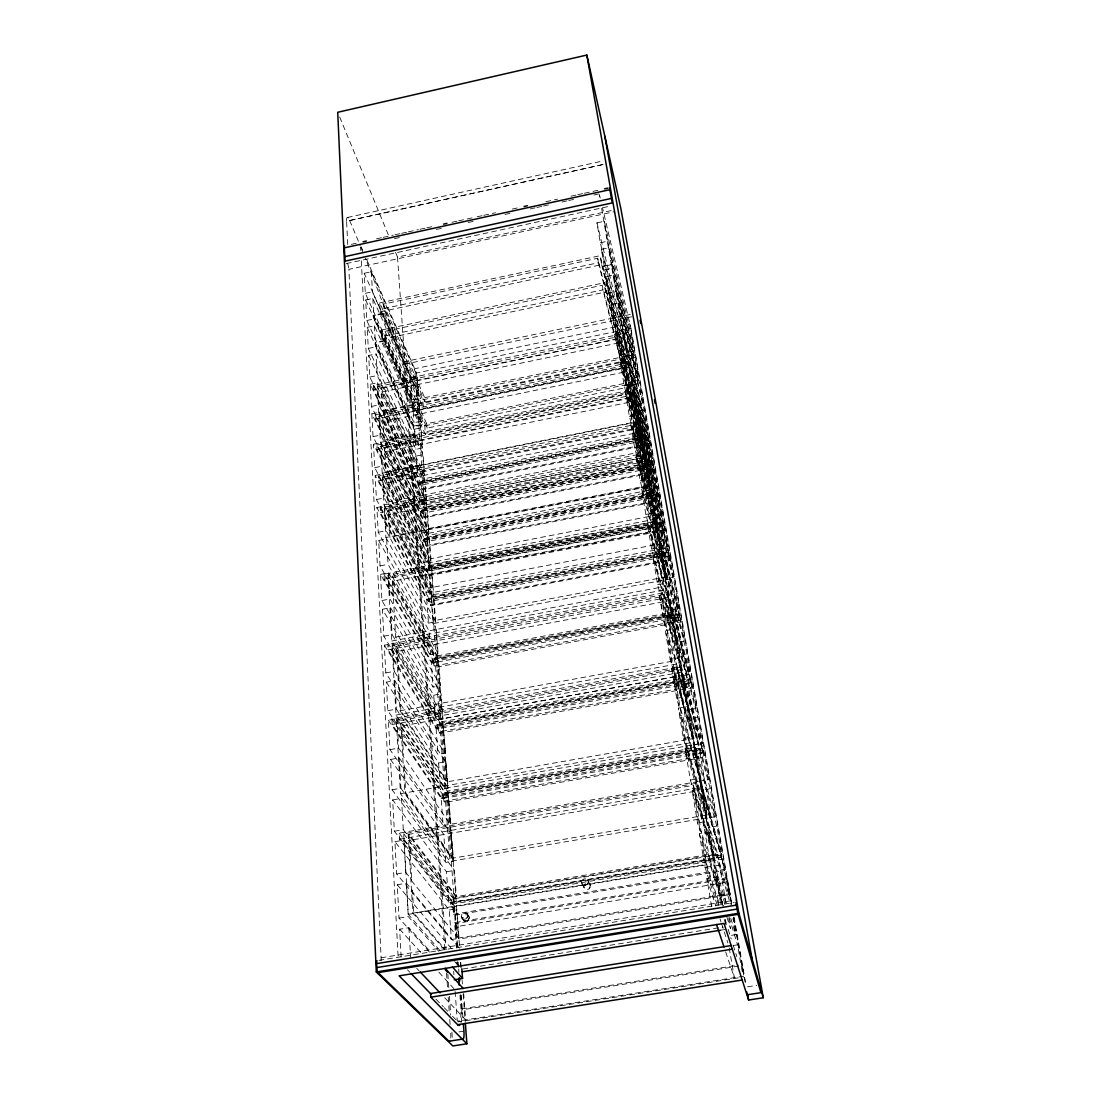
<?xml version="1.0" encoding="UTF-8"?>
<svg xmlns="http://www.w3.org/2000/svg" width="1101" height="1101" viewBox="0 0 1101 1101"><rect width="100%" height="100%" fill="white"/><g stroke="black" fill="none" stroke-linecap="round" stroke-linejoin="round"><path stroke-width="0.75" stroke-dasharray="5 3.75" d="M590.37 885.782L589.09 888.824A3.331 3.179 -40.7 0 1 584.218 887.929A3.331 3.179 -40.7 0 1 586.172 883.263A3.331 3.179 -40.7 0 1 590.37 885.782L588.14 881.529M467.705 916.321L467.746 915.468A3.399 3.124 -50.7 0 0 464.553 912.729A3.399 3.124 -50.7 0 0 461.305 915.963A3.399 3.124 -50.7 0 0 463.934 919.28L466.356 918.551L467.705 916.321L466.989 917.917M469.287 917.477A3.386 3.11 -50.9 0 0 464.622 915.22A3.386 3.11 -50.9 0 0 463.989 920.67L466.329 921.248L468.531 919.913L469.287 917.477L467.746 915.468M469.246 918.33L467.154 921M589.09 888.824L590.136 887.461M347.338 217.53L603.623 160.801M347.71 244.532L346.609 221.205L605.784 163.898M346.609 221.205A11.712 2.174 76.7 0 1 349.623 220.544L606.169 163.829M351.343 244.339L356.38 243.238M376.501 238.821L381.538 237.72M383.203 237.362L393.263 235.146M394.942 234.788L399.98 233.673M401.659 233.316L406.682 232.215M408.361 231.843L418.421 229.641M420.1 229.269L425.137 228.168M426.803 227.797L431.84 226.696M451.96 222.292L456.998 221.177M458.677 220.819L475.439 217.145M477.118 216.773L482.155 215.672M483.821 215.301L495.56 212.727M512.337 209.052L520.718 207.222M545.876 201.703L557.615 199.13M571.034 196.184L576.057 195.083M577.736 194.726L582.759 193.611M584.438 193.253L601.215 189.578M394.488 238.656L402.856 236.811M436.368 229.476L441.391 228.389M468.2 222.512L473.224 221.411M505.056 214.447L510.08 213.346M530.187 208.942L535.21 207.841M536.889 207.483L541.912 206.382M543.591 206.011L548.615 204.91M562.019 201.978L567.043 200.877M568.722 200.506L573.745 199.405M593.852 195.015L598.875 193.914M346.237 263.593L611.165 205.887M395.548 252.335L397.502 257.056L612.445 210.319M381.001 960.939A7.143 1.762 82.9 0 0 381.097 957.801L348.866 269.36L614.248 211.695M364.238 273.282L371.298 271.754L417.196 376.143L418.641 395.328L412.118 396.677L365.326 293.306L364.238 273.282L410.728 377.492L412.118 396.677M596.948 222.842L604.27 221.26L630.474 331.828L633.818 350.944L627.061 352.334L600.293 242.77L596.948 222.842L623.785 333.218L627.061 352.334M365.326 293.306L372.441 291.779L418.641 395.328M600.293 242.77L607.683 241.174L604.27 221.26M365.683 299.981L372.826 298.44L419.123 401.714L420.596 421.339L413.99 422.688L366.784 320.515L365.683 299.981L412.572 403.062L413.99 422.688M601.394 249.39L608.812 247.808L634.919 357.302L638.346 376.872L631.506 378.262L604.821 269.828L601.394 249.39L652.59 458.456L645.503 459.86L619.175 355.389L615.473 333.273L623.18 331.676L648.916 437.427L652.59 458.456M379.735 302.899L600.141 255.693L626.896 366.647L423.431 408.402L380.272 311.872L379.735 302.899L422.756 399.787L423.431 408.402M383.382 304.137L424.683 397.695L425.014 401.989L383.657 308.61L383.382 304.137L597.692 258.281L663.972 523.594L667.922 546.247L660.559 547.651L634.726 448.148L630.708 424.146L638.759 422.536L642.86 446.524L667.922 546.247M383.657 308.61L598.435 262.726L597.692 258.281M380.272 311.872L601.628 264.625L600.141 255.693M382.831 313.248L373.611 315.216L412.077 400.379L420.651 398.603L382.831 313.248L420.651 398.603M602.481 266.401L612.032 264.364L633.598 354.742L624.735 356.573L602.564 266.965L612.032 264.364M382.873 313.813L373.638 315.781L412.077 400.379M366.784 320.515L374.01 318.987L420.596 421.339M604.821 269.828L612.321 268.231L608.812 247.808M367.156 327.355L374.395 325.813L421.091 427.862L422.605 447.956L415.917 449.318L368.298 348.425L367.156 327.355L414.471 429.211L415.917 449.318M658.563 495.326L658.109 493.413L423.981 539.077L424.463 540.04A6.207 1.142 79 0 1 425.991 545.601L426.39 546.371L659.774 500.996L609.486 297.6L605.963 276.626L613.477 275.03L639.475 383.382L642.984 403.42L636.061 404.81L632.621 384.772L639.475 383.382M381.373 330.052L604.642 282.723L631.341 392.796L425.44 434.62L381.923 339.259L381.373 330.052L424.766 425.812L425.44 434.62M385.061 331.277L426.706 423.734L626.717 382.942L627.46 387.318L427.05 428.124L385.35 335.86L385.061 331.277L602.164 285.283L646.851 463.163L650.608 485.059L428.193 528.604L384.153 440.235L382.804 417.183L622.891 367.927L626.772 390.91L650.608 485.059M385.35 335.86L602.908 289.852L602.164 285.283M381.923 339.259L606.169 291.889L604.642 282.723M384.51 340.429L375.166 342.397L413.962 426.569L422.646 424.793L384.51 340.429L422.646 424.793M606.995 293.458L616.67 291.421L638.153 380.85L629.18 382.68L607.091 294.036L616.67 291.421M384.538 341.007L375.193 342.989L413.962 426.569M368.298 348.425L375.606 346.884L422.605 447.956M609.486 297.6L617.069 296.004L613.477 275.03M368.67 355.444L416.398 455.993L417.885 476.568L369.84 377.065L368.67 355.444L376.005 353.903L423.101 454.644L424.656 475.219L377.244 375.524L376.005 353.903M618.267 302.981L621.955 324.506L614.262 326.102L610.656 304.578L618.267 302.981L644.14 410.081L647.732 430.601L640.727 432.005L598.435 262.726M630.322 314.432L403.585 361.844A1259.984 375.18 84.5 0 0 365.312 258.143M444.845 949.158L404.053 364.335L632.497 316.606M369.84 377.065L377.244 375.524M366.619 259.341L416.522 373.005L630.956 328.387L602.55 207.993M370.225 384.263L377.657 382.721L425.165 482.059L426.761 503.116L419.908 504.478L371.422 406.462L370.225 384.263L418.38 483.408L419.908 504.478M410.728 377.492L417.196 376.143M623.785 333.218L630.474 331.828M648.255 436.891L648.75 439.739L420.059 485.307L373.693 389.726L373.459 385.488L623.152 333.603L649.907 444.474L422.206 489.766L421.821 488.968A6.056 1.101 78.7 0 0 420.334 483.449L419.839 482.444L648.255 436.891L648.943 439.918M377.271 386.671L620.565 336.149L624.9 361.706L378.744 412.325L377.271 386.671L422.467 480.738L424.27 505.153L649.466 460.645L645.241 436.285L605.963 276.626M381.07 387.841L617.978 338.695L642.048 435.253L645.805 457.053L426.087 500.556L382.419 410.769L381.07 387.841L424.449 478.701L642.048 435.253M373.693 389.726L623.882 337.828L623.152 333.603M618.679 342.906L381.318 392.08L424.752 482.733L642.75 439.271M371.422 406.462L378.937 404.92L426.761 503.116M619.175 355.389L626.978 353.779L623.18 331.676M412.035 399.828L420.61 398.067M424.683 397.695L622.326 356.972L623.056 361.252L382.419 410.769M422.756 399.787L625.437 358.073M412.572 403.062L419.123 401.714M634.919 357.302L628.148 358.692L631.506 378.262M371.821 413.852L379.363 412.311L427.284 510.121L428.908 531.7L421.972 533.063L373.06 436.643L371.821 413.852L420.417 511.483L421.972 533.063M628.699 402.402L384.827 451.768L429.018 539.545L652.494 495.987L624.212 385.46L620.413 362.752L628.231 361.142L653.815 465.448L657.572 486.986L650.402 488.39L646.7 466.852L653.815 465.448M375.083 414.884L628.162 362.89L654.778 472.398L424.27 517.731L423.885 516.947A6.124 1.115 78.8 0 0 422.371 511.401L421.889 510.424L653.113 464.801L653.622 467.732L422.096 513.355L375.331 419.233L375.083 414.884L422.165 509.956A7.542 1.376 78.8 0 1 424.27 517.731M378.95 416.04L625.519 365.408L650.072 464.168L654.393 489.133L426.39 533.696L380.451 442.382L378.95 416.04L424.532 508.69L426.39 533.696M375.331 419.233L628.905 367.211L653.622 467.732M623.62 372.248L383.052 421.532L426.858 510.795L647.553 467.278L602.908 289.852M413.921 426.018L422.605 424.243M638.057 380.299L629.18 382.68M424.766 425.812L629.855 384.015M373.06 436.643L380.671 435.101L428.908 531.7M624.212 385.46L632.125 383.85L657.572 486.986M414.471 429.211L421.091 427.862M384.153 440.235L626.772 390.91M380.451 442.382L629.978 391.667L654.393 489.133M373.473 444.24L381.097 442.685L429.445 538.884L431.11 560.987L424.091 562.35L374.725 467.65L373.473 444.24L422.495 540.233L424.091 562.35M625.492 393.029L633.419 391.419L658.825 494.156L662.692 516.245L655.412 517.649L651.627 495.56L625.492 393.029L629.4 416.371L678.822 608.592L671.252 609.995L667.165 586.159L674.652 584.755L678.822 608.592M376.762 445.065L633.309 392.961L658.632 496.413L424.202 542.077L377.01 449.525L376.762 445.065L424.257 538.568A7.638 1.418 79 0 1 426.39 546.371M380.671 446.194L630.625 395.465L655.026 492.739L659.458 518.337L428.55 562.928L382.212 473.237L380.671 446.194L426.651 537.302L428.55 562.928M384.566 447.309L627.955 397.956L651.764 491.762L655.797 515.199L430.463 558.785L386.024 472.026L384.566 447.309L428.702 535.32L651.764 491.762M377.01 449.525L634.08 397.406M416.398 455.993L423.101 454.644M644.14 410.081L637.204 411.471L640.727 432.005M374.725 467.65L382.446 466.095L431.11 560.987M629.4 416.371L637.424 414.76L662.692 516.245M386.024 472.026L632.112 422.605L665.293 552.069L669.958 578.988L433.051 623.606L431.055 596.687L384.249 508.965L641.264 458.085L646.108 486.587L669.958 578.988M382.212 473.237L635.208 422.44L669.023 555.95L428.55 601.669L380.506 512.612L380.244 507.905L644.044 455.635L644.842 460.342L380.506 512.612M375.152 475.453L382.887 473.898L431.661 568.35L433.367 591.017L426.266 592.366L376.446 499.51L375.152 475.453L424.628 569.699L426.266 592.366M663.229 522.727L663.765 525.81L426.348 571.502L378.73 480.642L378.483 476.059L638.608 423.871L664.894 530.31L428.55 575.727L428.151 574.97A6.276 1.184 79.3 0 0 426.61 569.368L426.115 568.433L663.229 522.727L663.917 525.7M382.432 477.16L635.869 426.348L660.091 522.039L664.646 548.284L430.78 592.889L384.029 504.946L382.432 477.16L428.826 566.63L430.78 592.889M386.382 478.247L633.144 428.812L656.802 521.09L660.696 543.715L432.61 587.315L387.786 502.166L386.382 478.247L430.904 564.675L656.802 521.09M378.73 480.642L639.392 428.44L638.608 423.871M633.915 433.367L386.657 482.83L431.234 569.011L657.545 525.411M422.467 480.738L645.241 436.285M373.459 385.488L420.114 482.032L648.241 436.519M418.38 483.408L425.165 482.059M648.916 437.427L641.897 438.831L645.503 459.86M420.334 483.449L648.503 437.95M421.821 488.968L649.7 443.634M376.446 499.51L384.263 497.955L433.367 591.017M634.726 448.148L642.86 446.524M387.786 502.166L637.162 452.676L679.578 617.179L432.363 662.995L384.194 579.264L383.919 574.282L655.384 521.915L680.803 621.941L434.895 667.412L434.097 666.022A5.835 1.129 79.9 0 0 432.5 660.366L432.115 659.705L679 613.89L680.803 621.941M384.029 504.946L640.576 454.066L664.646 548.284M376.886 507.52L384.731 505.965L433.945 598.559L435.693 621.79L428.495 623.152L378.221 532.251L376.886 507.52L426.816 599.907L428.495 623.152M636.075 456.144L644.236 454.52L669.243 553.789L673.303 577.02L665.844 578.424L640.204 480.834L636.075 456.144L661.852 555.193L665.844 578.424M666.38 576.855L643.067 487.688L389.85 537.247L388.254 510.024L638.497 460.521L661.976 551.147L666.38 576.855L435.101 620.469M646.851 463.163L426.555 506.666L382.804 417.183M424.532 508.69L650.072 464.168M422.165 509.956L653.099 464.388M420.417 511.483L427.284 510.121M422.371 511.401L653.375 465.847L653.815 467.815M423.885 516.947L654.572 471.558M378.221 532.251L386.148 530.696L435.693 621.79M640.204 480.834L648.461 479.21L673.303 577.02M384.249 508.965L385.887 537.522L646.108 486.587M378.661 540.495L386.616 538.926L388.075 564.359L438.06 653.347L430.78 654.71L380.038 565.914L378.661 540.495L429.046 630.873L430.78 654.71M650.471 531.632L392.438 581.232L437.455 660.586L673.138 616.89L645.847 514.456L641.594 489.05L649.879 487.44L674.652 584.755M426.651 537.302L655.026 492.739M424.257 538.568L658.081 492.959M422.495 540.233L429.445 538.884M651.627 495.56L658.825 494.156M424.463 540.04L658.357 494.445M425.991 545.601L659.568 500.171M380.038 565.914L388.075 564.359M645.847 514.456L654.228 512.832L649.879 487.44M380.492 574.392L388.557 572.837L438.666 661.288L440.51 685.73L433.12 687.093L381.909 600.554L380.492 574.392L431.344 662.637L433.12 687.093M428.826 566.63L660.091 522.039M665.334 630.68L670.137 659.265L679.042 657.641L674.142 629.056L665.334 630.68L667.633 638.91L668.513 638.745L690.41 717.467L689.625 717.604L694.401 744.95L702.397 743.547L697.759 717.026L663.669 590.026L652.508 524.296L675.739 613.064L686.418 674.762L439.492 719.407L391.791 641.03L388.034 575.286L663.187 522.232M424.628 569.699L663.972 523.594M392.149 576.263L437.111 655.907L441.377 713.049L395.713 637.08L392.149 576.263L649.631 526.663L691.098 683.267L437.166 729L388.103 649.796L387.813 644.525L437.262 724.816A9.606 1.885 80.5 0 1 439.739 733.156L692.295 687.767L690.74 680.267M384.194 579.264L656.237 526.897L655.384 521.915M428.151 574.97L664.687 529.512M381.909 600.554L390.057 598.999L440.51 685.73M651.654 549.069L660.16 547.445L684.478 640.988L676.812 642.392L651.654 549.069L647.264 522.92L672.615 617.922L676.812 642.392M661.976 551.147L433.161 594.76L388.254 510.024M431.055 596.687L665.293 552.069M380.244 507.905L428.592 597.926L668.431 552.262L670.137 560.381L430.766 605.798L430.367 605.055A6.372 1.211 79.5 0 0 428.812 599.439L428.317 598.517L668.472 552.798L670.137 560.381M426.816 599.907L669.243 553.789M382.377 609.28L390.566 607.724L441.116 693.878L443.001 718.967L435.514 720.315L383.822 636.199L382.377 609.28L433.711 695.226L435.514 720.315M653.113 557.78L661.646 556.156L685.895 649.136L690.286 674.266L682.51 675.67L678.202 650.54L653.113 557.78L657.627 584.7L684.492 683.033L442.396 726.66L396.566 651.599L662.32 601.986M430.367 605.055L669.931 559.583M383.822 636.199L392.107 634.644L443.001 718.967M657.627 584.7L666.27 583.076L661.646 556.156M395.713 637.08L659.871 587.452L702.397 743.547M391.791 641.03L663.669 590.026M445.575 753.084L443.152 726.522L445.575 753.084L437.992 754.433L385.804 672.904L384.318 645.172L667.798 592.063L691.745 682.634L696.259 708.438L688.373 709.842L683.721 683.184L683.955 684.038L691.745 682.634M392.039 645.434L664.412 594.43L687.134 678.89L698.392 743.973L444.598 788.481L396.016 715.086L392.039 645.434L439.794 723.536L444.598 788.481M396.264 646.342L442.024 721.733L683.652 678.106L694.015 738.441L446.538 781.958L400.035 710.764L396.264 646.342L661.426 596.728L703.938 752.382L708.7 779.632L700.58 781.036L695.681 752.974L695.915 753.772L703.938 752.382M388.103 649.796L668.307 597.416L667.412 592.132L692.295 687.767M437.111 655.907L672.326 612.211L682.152 669.408L400.613 720.577L404.865 792.816L452.25 858.271L707.159 814.974L695.598 747.62L447.226 791.124L400.613 720.577M388.034 575.286L434.936 657.779L675.739 613.064M383.919 574.282L432.473 659.1L678.987 613.353M432.5 660.366L679.193 614.606M431.344 662.637L438.666 661.288M672.615 617.922L680.198 616.519L684.478 640.988M385.804 672.904L394.213 671.349L399.016 678.987L398.19 679.152L444.322 752.437L445.093 752.313M688.139 709.003L688.937 708.865L666.958 629.552L666.091 629.717L659.127 593.687L663.779 621.418L672.56 619.794L696.259 708.438M434.097 666.022L680.418 620.441M445.726 760.887L448.217 788.11L440.524 789.458L387.855 710.695L386.313 682.138L394.736 680.583L399.567 688.18L400.888 710.599L447.309 781.834L445.726 760.887L444.969 761.025L398.727 688.331L399.567 688.18M433.711 695.226L441.116 693.878M678.202 650.54L685.895 649.136M387.855 710.695L396.374 709.14L448.217 788.11M400.035 710.764L672.284 661.206L694.015 738.441M396.016 715.086L676.248 664.164L698.392 743.973M702.617 749.313L703.264 752.988L442.217 798.569L392.245 724.541L391.928 718.953L680.157 666.628L704.42 757.213L444.845 802.45L444.02 801.225A6.234 1.239 81 0 0 442.354 795.5L441.955 794.908L702.617 749.313L704.42 757.213M388.364 720.219L441.157 798.266L443.125 825.447L389.947 749.657L388.364 720.219L396.924 718.678L401.796 726.013L403.516 755.231L402.663 755.382L449.648 823.52L450.915 824.098L448.382 796.188L450.433 823.383M700.36 780.251L701.172 780.114L679.812 705.906L678.918 706.071L676.675 698.282L671.734 668.802L680.679 667.178L685.73 696.672L708.7 779.632M396.277 719.765L444.914 792.83L699.149 748.336L711.053 817.093L449.979 861.381L400.503 793.711L396.277 719.765L677.046 668.844L710.283 788.715L715.182 816.736L706.952 818.139L701.915 789.348L702.741 789.197L681.464 715.678L680.569 715.843L678.326 708.122L687.409 706.512L692.625 736.927L683.418 738.537L678.326 708.122M392.245 724.541L681.12 672.243L703.264 752.988M674.885 676.633L400.943 726.165L447.612 796.326L696.493 752.836L670.137 659.265M439.794 723.536L687.134 678.89M437.262 724.816L690.451 679.124M436.904 725.531L690.492 679.785L690.671 680.473L437.29 726.165L436.904 725.531L437.166 729M384.318 645.172L436.12 728.669L443.634 727.321M437.29 726.165A6.028 1.184 80.4 0 1 438.927 731.848L691.923 686.35M389.947 749.657L398.617 748.102L403.516 755.231M676.675 698.282L685.73 696.672M451.107 832.452L453.708 861.092L445.795 862.427L392.121 789.802L390.483 759.47L399.181 757.915L404.095 764.975L405.732 792.665L453.034 858.147L451.107 832.452L450.323 832.59L403.241 765.14L404.095 764.975M386.313 682.138L438.611 763.007L446.222 761.658M697.759 717.026L689.845 718.43L689.625 717.604M392.121 789.802L400.915 788.261L453.708 861.092M400.503 793.711L689.625 742.941L711.053 817.093M392.658 799.932L401.493 798.39L454.41 870.396L456.351 896.186L455.553 896.324L455.759 899.256L448.547 900.453L394.351 831.227L392.658 799.932L446.469 871.744L448.547 900.453M694.401 791.426L408.554 840.531L456.254 902.311L714.921 859.275L690.396 780.086L685.125 748.694L694.359 747.084L716.806 826.08L721.843 854.913L714.329 856.165L693.919 788.509M391.928 718.953L442.299 794.055L702.562 748.529M442.354 795.5L702.796 749.96M441.157 798.266L448.878 796.931M444.02 801.225L704.048 755.878M394.351 831.227L403.296 829.686L409.269 837.476L409.09 834.31L456.351 896.186M690.396 780.086L699.741 778.476L721.843 854.913M721.513 856.881L721.926 859.289L450.639 904.403L399.512 839.237L399.168 833.14L699.947 781.256L721.114 854.238L724.417 870.602L454.314 915.275L453.529 914.27A8.547 1.72 81.9 0 0 450.873 902.531L721.513 856.881L724.417 870.602M439.808 950.424L408.32 914.367L403.695 833.801L696.658 783.293L710.406 864.189L723.467 906.068M408.196 834.462L693.382 785.33L713.957 853.647L455.842 896.696L408.196 834.462L412.847 913.142L444.776 950.122M399.512 839.237L700.993 787.366L721.926 859.289M394.915 841.673L403.888 840.132L409.889 847.825L411.788 879.823L410.893 879.974L458.704 938.355L451.382 939.552L396.663 873.96L394.915 841.673L449.249 910.018L451.382 939.552M692.144 790.573L701.543 788.963L723.522 864.519L728.711 894.191L721.086 895.443L701.076 831.021L700.14 831.172L697.58 822.997L692.144 790.573L694.745 799.051L700.14 831.172M710.283 788.715L702.149 790.119L701.915 789.348M409.889 847.825L408.994 847.976L456.488 908.82L458.704 938.355M694.745 799.051L695.667 798.899L715.98 865.771L723.522 864.519M396.663 873.96L405.746 872.419L411.788 879.823M697.58 822.997L707.103 821.387L728.711 894.191M446.469 871.744L454.41 870.396M685.125 748.694L708.549 827.47L716.806 826.08M429.486 952.09L399.044 918.083L397.241 884.75L406.365 883.208L412.421 890.503L413.756 912.99L445.052 949.323M717.15 904.939L705.025 867.327L699.396 833.829L708.948 832.218L730.431 904.086M412.421 890.503L411.526 890.654L459.434 948.209M699.396 833.829L701.943 841.907L702.878 841.742L722.779 905.339M403.695 833.801L453.433 898.265L717.618 854.211L726.399 904.939M399.168 833.14L450.639 899.324L721.114 854.238M450.873 902.531L721.678 857.459M412.847 913.142L706.691 864.34L719.71 905.242M408.32 914.367L710.406 864.189M399.044 918.083L408.265 916.555L438.804 951.374M705.025 867.327L714.7 865.716L726.233 903.467M449.249 910.018L456.488 908.82M453.529 914.27L724.1 869.487M401.149 957.099L399.635 929.216L408.911 927.689L430.436 951.801M711.604 906.55L706.897 878.515L716.613 876.919L725.091 904.403M463.934 919.28L465.599 919.005M456.475 947.989L454.589 922.583L726.619 877.745L728.367 885.823M454.589 922.583L455.387 923.574L726.949 878.832M458.25 938.093L729.853 893.668L730.169 894.714L459.021 939.043L458.25 938.093A8.56 1.707 82 0 0 455.621 926.794L727.513 882.08L728.022 884.213M381.097 957.801L736.06 899.93M378.964 960.361L734.257 902.503M462.97 968.976L723.096 927.07M720.315 930.249L727.1 929.161M731.477 935.327L735.771 934.639L732.963 918.564M733.238 945.511L737.546 944.823L742.473 972.981M738.303 977.867L458.484 1021.824A21.717 4.39 82.6 0 0 460.975 1008.984L738.441 965.123M460.961 1022.664A25.309 5.12 82.6 0 0 461.787 1009.851L738.716 966.1M458.966 1031.912L463.92 1031.142M747.51 986.813L756.731 985.367M415.421 435.514L413.068 434.881L410.879 436.436L411.031 438.625L413.384 439.258L416.206 445.272L418.394 443.731L418.229 441.542L415.421 435.514L415.572 437.703L413.384 439.258L413.068 434.881L415.889 440.909L416.206 445.272L413.866 444.639L413.715 442.451L415.889 440.909L418.229 441.542M463.989 920.67L465.489 921.276M407.439 969.788L409.806 972.238M435.913 999.158L443.386 1006.754M444.226 1007.732L448.038 1011.558M452.539 1016.306L456.199 1019.98M416.715 968.288L419.041 970.738M444.68 997.767L465.654 1019.884L463.672 993.529M399.635 929.216L421.559 953.246M438.872 972.211L453.873 988.657M454.685 961.6L459.874 967.614M456.227 962.288L458.456 964.889M397.241 884.75L452.084 949.392M461.305 916.541L462.86 918.537M461.856 918.083L463.425 920.078M408.388 837.627L455.759 899.256M467.196 913.913L468.737 915.922M390.483 759.47L443.786 834.503L445.795 862.427M438.927 731.848L439.739 733.156M385.887 537.522L436.271 629.524L438.06 653.347M581.603 882.617L583.888 886.856M581.823 883.442L584.094 887.667M587.934 880.717L590.164 884.97M378.483 476.059L426.404 567.882A7.735 1.445 79.3 0 1 428.55 575.727M378.744 412.325L424.27 505.153M361.156 246.885L362.532 250.01M339.672 117.009L388.405 235.022M725.669 951.856L734.312 977.66L729.192 947.865M706.897 878.515L715.815 905.917M719.999 918.812L721.045 922.032M721.582 923.643L727.871 942.979M718.733 905.146L705.741 864.491L701.943 841.907M724.279 919.638L726.357 926.147M725.119 919.652L726.137 922.886M728.188 929.354L731.257 939.07M733.225 945.208L736.844 956.659M726.977 917.339L730.5 928.611L728.738 918.468M729.082 917.339L737.546 944.823M730.761 918.234L735.771 934.639M706.347 815.112L685.235 743.588L680.569 715.843M683.418 738.537L717.618 854.211M707.159 814.974L686.143 743.423L673.95 671.032L715.182 816.736M671.734 668.802L674.005 676.785L678.918 706.071M693.217 738.578L671.404 661.357L667.633 638.91M663.779 621.418L666.091 629.717M641.594 489.05L690.286 674.266M630.708 424.146L680.198 616.519M620.413 362.752L668.431 552.262M615.473 333.273L663.765 525.81M645.805 457.053L621.817 361.541L617.978 338.695M403.833 362.862L403.585 361.844L404.053 364.335M601.628 264.625L626.896 366.647M610.656 304.578L649.466 460.645M623.882 337.828L648.75 439.739M621.955 324.506L647.732 430.601M616.766 291.985L638.153 380.85M617.069 296.004L642.984 403.42M607.683 241.174L633.818 350.944M612.321 268.231L638.346 376.872M600.224 198.097L599.426 194.753L599.907 198.18M658.687 495.615L659.774 500.996M728.119 883.965L728.752 887.681M649.205 440.895L649.907 444.474M654.063 468.765L654.778 472.398M664.164 526.608L664.894 530.31M728.642 886.498L729.137 889.691M729.165 889.236L730.169 894.714M729.509 891.714L729.853 893.668M630.956 328.387L731.725 903.591M734.092 917.133L745.652 983.11M731.463 904.155L629.882 323.859L414.65 368.725L457.81 948.979M733.651 917.133L745.088 981.968M726.619 877.745L731.298 904.471M733.638 917.821L741.813 964.6A22.199 0.771 79.5 0 1 743.051 972.444M658.109 493.413L658.632 496.413M668.472 552.798L669.023 555.95M679 613.89L679.578 617.179M690.492 679.785L691.098 683.267M633.598 354.742L624.735 356.573M722.985 906.178L708.549 827.47M725.311 919.734L726.178 924.826M656.678 524.998L660.559 547.651M628.231 361.142L632.125 383.85M633.419 391.419L637.424 414.76M644.236 454.52L648.461 479.21M655.673 521.296L660.16 547.445M667.798 592.063L672.56 619.794M694.359 747.084L699.741 778.476M701.543 788.963L707.103 821.387M708.948 832.218L714.7 865.716M716.613 876.919L721.416 904.953M628.162 362.89L628.905 367.211M680.157 666.628L681.12 672.243M699.947 781.256L700.993 787.366M601.641 208.337L720.838 904.761M625.519 365.408L629.978 391.667M630.625 395.465L635.208 422.44M635.869 426.348L640.576 454.066M664.412 594.43L676.248 664.164M677.046 668.844L689.625 742.941M693.382 785.33L706.691 864.34M627.955 397.956L632.112 422.605M633.144 428.812L637.162 452.676M638.497 460.521L643.067 487.688M649.631 526.663L659.871 587.452M661.426 596.728L672.284 661.206M426.706 423.734L427.05 428.124M416.522 373.005L459.764 949.007M460.782 962.508L461.154 967.559M462.131 980.454L462.392 983.881M463.163 994.148L465.214 1021.522M460.507 962.535L460.865 967.311M442.024 721.733L446.538 781.958M447.226 791.124L452.25 858.271M461.25 995.194L463.163 1020.861M453.433 898.265L457.259 948.828M458.167 962.219L458.649 967.476M458.677 968.949L458.924 972.307M460.658 994.588L461.787 1009.851M434.936 657.779L439.492 719.407M444.914 792.83L449.979 861.381M457.465 961.545L457.727 964.93M459.97 995.428L460.975 1008.984M419.839 482.444L420.059 485.307M421.889 510.424L422.096 513.355M423.981 539.077L424.202 542.077M426.115 568.433L426.348 571.502M428.317 598.517L428.55 601.669M450.46 901.994L450.639 904.403M432.115 659.705L432.363 662.995M441.955 794.908L442.217 798.569M436.12 728.669L437.992 754.433M438.611 763.007L440.524 789.458M453.681 971.343L453.929 974.715M455.14 991.561L457.287 1021.191L743.065 976.284A22.199 0.771 79.5 0 0 743.381 975.087M397.502 257.056L446.125 949.915M447.818 973.917L448.781 987.638M449.387 996.212L450.708 1015.081M451.905 1032.229L452.387 1039.096M446.524 973.174L447.598 988.615M448.203 997.189L449.277 1012.617M449.759 1019.485L450.116 1024.632M399.016 678.987L397.392 651.448L392.617 643.617L394.213 671.349M371.298 271.754L372.441 291.779M372.826 298.44L374.01 318.987M374.395 325.813L375.606 346.884M377.657 382.721L378.937 404.92M379.363 412.311L380.671 435.101M381.097 442.685L382.446 466.095M382.887 473.898L384.263 497.955M384.731 505.965L386.148 530.696M388.557 572.837L390.057 598.999M390.566 607.724L392.107 634.644M394.736 680.583L396.374 709.14M396.924 718.678L398.617 748.102M399.181 757.915L400.915 788.261M401.493 798.39L403.296 829.686M403.888 840.132L405.746 872.419M406.365 883.208L408.265 916.555M408.911 927.689L410.604 957.223M360.564 247.037L360.743 250.477M361.293 260.758L398.204 958.696M432.473 659.1A9.317 1.803 79.9 0 1 434.895 667.412M420.114 482.032A7.459 1.349 78.7 0 1 422.206 489.766M428.592 597.926A7.845 1.486 79.5 0 1 430.766 605.798M442.299 794.055A9.937 1.982 81 0 1 444.845 802.45M450.639 899.324A11.96 2.395 81.9 0 1 454.314 915.275M455.387 923.574A11.973 2.381 82 0 1 459.021 939.043M742.115 965.563A25.873 0.895 79.5 0 1 743.615 975.004M347.393 263.167A4.514 0.867 76.9 0 1 348.866 269.36M349.623 220.544A1259.984 375.18 84.5 0 1 360.165 245.523M360.811 247.092A1259.984 375.18 84.5 0 1 363.399 253.409M450.708 1033.206A10.817 2.243 82.9 0 1 450.749 1038.092M639.282 465.214L388.529 514.731L433.491 599.205L662.733 555.592L639.282 465.214M585.278 885.3A3.358 3.207 -40.1 0 0 587.507 880.002A3.358 3.207 -40.1 0 0 581.851 880.951A3.358 3.207 -40.1 0 0 585.278 885.3"/><path stroke-width="1.5" d="M747.139 994.781L760.901 992.662L738 913.871M466.893 1043.776L399.113 975.844L724.031 923.395L748.611 1000.025L763.282 997.754L620.84 208.502L586.833 55.05L337.718 112.288L376.294 971.963L452.869 1045.95L466.893 1043.776L465.351 1023.242M363.082 241.766L366.44 241.036M443.579 224.122L446.937 223.393M524.076 206.479L527.42 205.749M604.573 188.835L607.917 188.106M609.885 189.689L612.252 202.914L345.108 261.143L344.324 247.849L609.885 189.689L609.596 187.734M344.723 256.657L611.427 198.428M377.244 970.697A4.129 1.018 83 0 1 376.79 967.573L376.611 963.623L736.349 905.118L737.656 912.275M376.79 967.573L737.051 909.096M376.294 971.963L738.867 913.224L763.282 997.754M377.505 971.55A4.129 1.018 83 0 0 378.083 972.61L738.124 914.325M462.31 971.77L720.315 930.249M454.286 979.78L462.544 978.459L461.814 968.77M731.532 945.484L430.56 993.529L430.794 997.203L457.617 1024.687A25.309 5.12 82.6 0 0 460.08 1024.728M430.794 997.203L732.179 949.186M457.617 1024.687L741.991 980.069M378.083 972.61L448.947 1041.229L462.282 1039.151A10.831 2.161 82.8 0 0 463.92 1031.142L463.411 1024.288M410.99 973.463L431.179 994.272M420.21 971.963L440.015 992.854M445.272 969.72L447.529 972.238M445.176 968.288L463.301 988.602M452.36 966.857L462.544 978.459M716.49 924.441L724.045 947.025M640.121 320.281L640.741 323.653M654.434 399.759L655.04 403.145M604.807 136.139L752.052 958.888M586.833 55.05L738.867 913.224M747.717 994.946L748.611 1000.025M736.349 905.118L735.936 902.311M746.781 991.932L747.028 993.666M459.406 977.647L459.654 981.032M458.718 978.486L459.227 985.257M449.58 1041.491A10.817 2.243 82.9 0 1 448.947 1041.229M376.611 963.623A4.115 1.018 83 0 1 377.024 960.76M344.324 247.849A6.427 1.239 76.8 0 1 344.641 245.812"/></g></svg>
